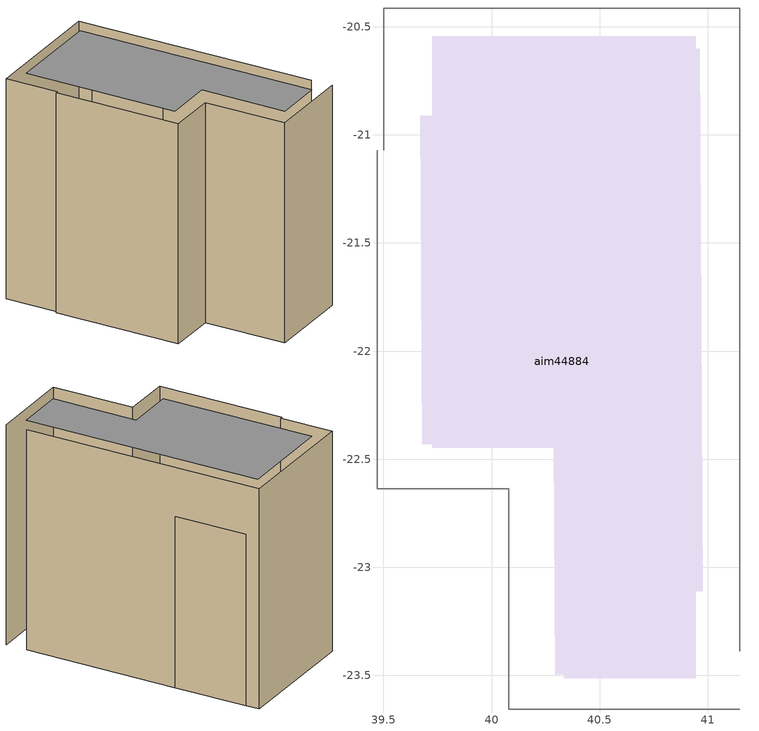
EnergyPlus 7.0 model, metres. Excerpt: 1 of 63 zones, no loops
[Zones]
aim44884
 floor ground (construction-29): 39.67,-20.91 39.75,-20.91 39.74,-20.61 40.96,-20.6 40.98,-23.11 40.9,-23.11 40.9,-23.49 40.29,-23.5 40.29,-22.43 39.68,-22.43 z0
 floor to aim45001 (construction-33): 39.72,-22.45 39.72,-20.54 40.94,-20.54 40.94,-23.51 40.33,-23.51 40.33,-22.45 z2.74
 wall to aim0014 (construction-31): 41.15,-20.41 39.5,-20.41 39.5,-21.07 z0:2.74
 wall to aim44052 (construction-31): 40.08,-23.65 41.15,-23.65 z0:2.74
 wall to aim43110 (construction-31): 39.47,-21.07 39.47,-22.64 40.08,-22.64 40.08,-23.65 z0:2.74
 wall to aim44510 (construction-31): 41.15,-21.49 41.15,-20.58 z0:2.13; 41.15,-23.39,0 41.15,-21.49,0 41.15,-21.49,2.13 41.15,-20.58,2.13 41.15,-20.58,0 41.15,-20.41,0 41.15,-20.41,2.74 41.15,-23.39,2.74
[Site:Location]
Braintree  MA United States: Latitude {deg}=42.213; Longitude {deg}=-71.033; Time Zone {hr}=-5.91942; Elevation {m}=26
[Site:GroundTemperature:BuildingSurface]
18.89, 18.92, 19.02, 19.12, 19.21, 19.23, 19.07, 19.32, 19.09, 19.21, 19.13, 18.96
[SizingPeriod:DesignDay] Day of Month=21; Humidity Indicating Type=Wet-Bulb
Name | Maximum Dry-Bulb Temperature {C} | Wet-Bulb at Max {C} | Barometric Pressure {Pa} | Wind Speed {m/s} | Wind Direction {deg} | Month | Day Type | Daily Dry-Bulb Temperature Range {deltaC} | Barometric Pressure {Pa}}
GBS_04R20_266135 Winter | -14.6 | -14.6 | 99400 | 3 | 320 | 1 | WinterDesignDay
GBS_04R20_266135 Summer | 30.8 | 22.4 |  | 0 | 0 | 7 | SummerDesignDay | 10.9 | 99800
[BUILDING]
Project Name: Building Azimuth=0; Building Terrain=Suburbs; Loads Convergence Tolerance=4E-02; Temperature Convergence Tolerance=4E-01; Solar Distribution=MinimalShadowing; Max Number of Warmup Days=25; Minimum Number of Warmup Days=6
[MATERIAL]
mat-353: Smooth, 0.01588, 0.160266, 800.923, 837.36, 0.9, 0.75, 0.75
mat-266: MediumRough, 0.20321, 1.3112, 2242.58, 837.36, 0.9, 0.75, 0.75
mat-378: MediumRough, 0.20422, 1.73073, 1842.12, 837.36, 0.9, 0.75, 0.75
mat-223: Smooth, 0.01271, 0.0571142, 288.332, 1339.776, 0.9, 0.75, 0.75
[MATERIAL:NoMass]
mat-465: MediumRough, 5.28331
mat-248: MediumRough, 0.366309
[MATERIAL:AirGap]
mat-464: 0.109188
[CONSTRUCTION]
construction-31: mat-353, mat-464, mat-353
construction-29: mat-465, mat-378, mat-266, mat-248
construction-33: mat-223
[ZONE]
aim44884: 0, 0, 0, 0, 1, 1, 3.12682, 9.51345, 3.04253
[PEOPLE]
people-aim44884: aim44884, aim0026, People, 0.121701, 0.5, 0.555556, aim44884-peep-activ-level
[LIGHTS]
lights-aim44884: Zone=aim44884; Schedule=aim0020; Design Level Calculation Method=LightingLevel; Design Level=29.4755; Return Air Fraction=0; Fraction Radiant=0.35; Fraction Visible=0.25; Fraction Replaceable.=0; LightEndUseKey=GeneralLights
[ElectricEquipment]
electrical-aim44884: Zone=aim44884; Schedule=aim0020; Design Level Calculation Method=EquipmentLevel; Design Level=43.8731; Fraction Latent=0; Fraction Radiant=0.3; Fraction Lost=0; Default end use category=0
[Schedule:Day:Interval]
aim0017: NO, 6:00, 0, 7:00, 0.1, 8:00, 0.3, 12:00, 0.9, 13:00, 0.8, 17:00, 0.9, 18:00, 0.5, 20:00, 0.3, 22:00, 0.2, 24:00, 0
aim0023: NO, 7:00, 0, 8:00, 0.1, 9:00, 0.2, 11:00, 0.95, 13:00, 0.45, 18:00, 0.95, 19:00, 0.3, 22:00, 0.1, 24:00, 0
[Schedule:Week:Daily]
aim0018: aim0017, aim0017, aim0017, aim0017, aim0017, aim0017, aim0017, aim0017, aim0017, aim0017, aim0017, aim0017
aim0024: aim0023, aim0023, aim0023, aim0023, aim0023, aim0023, aim0023, aim0023, aim0023, aim0023, aim0023, aim0023
[Schedule:Year]
aim0020: Fraction, aim0018, 01, 01, 12, 31
aim0026: Fraction, aim0024, 01, 01, 12, 31
[Schedule:Compact]
aim44884-peep-activ-level: Any Number, Through: 12/31, For: AllDays, Until: 24:00
